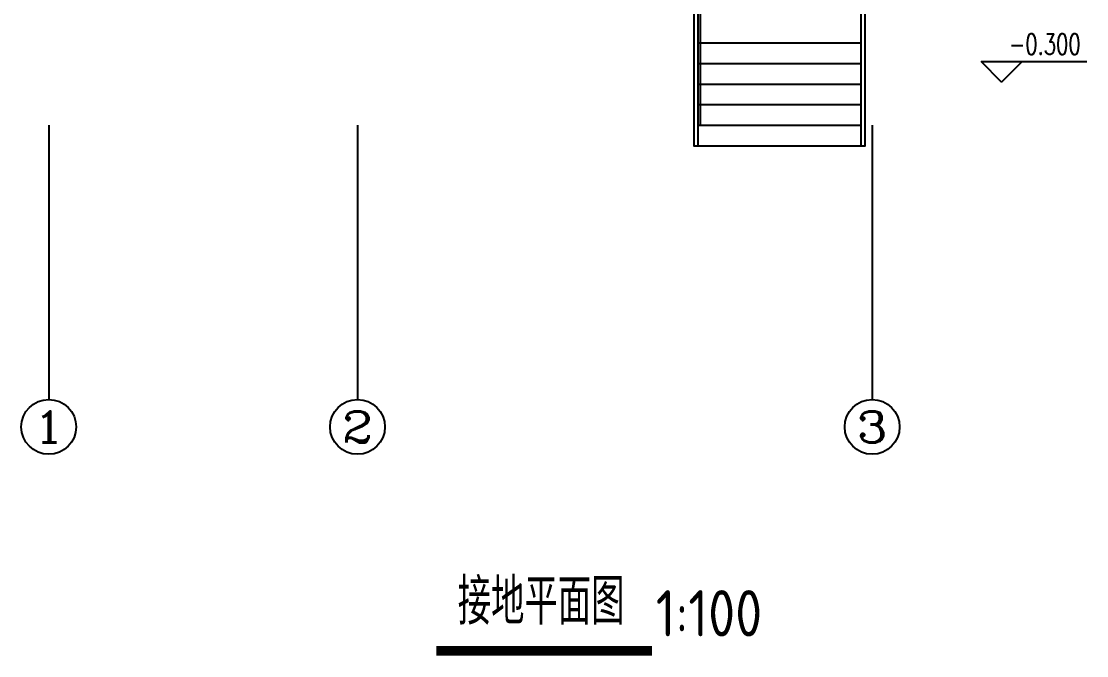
# Model space of a CAD drawing. Extents: x 5279878 to 5976284, y -275259 to -27697.
# Drawn here: x 5622913 to 5638439, y -227911 to -218658 of the extents above; entities that cross this region are included whole.
import ezdxf
from ezdxf.enums import TextEntityAlignment as Align

# ---------------------------------------------------------------- set-up
doc = ezdxf.new("R2010")
doc.units = 0
doc.header["$LTSCALE"] = 1000
doc.header["$MEASUREMENT"] = 0
doc.layers.get('0').update_dxf_attribs({"linetype": 'CONTINUOUS'})
for name, color, linetype in [('AXIS_TEXT', 7, 'CONTINUOUS'), ('DIM_SYMB', 3, 'CONTINUOUS'), ('PUB_TEXT', 7, 'CONTINUOUS'), ('建筑底图', 251, 'CONTINUOUS')]:
    doc.layers.add(name, color=color, linetype=linetype)
doc.styles.add('_TCH_AXIS', font='COMPLEX', dxfattribs={"bigfont": 'GBCBIG'})
doc.styles.add('_TCH_DIM', font='SIMPLEX', dxfattribs={"bigfont": 'GBCBIG'})
doc.styles.add('COMPLEX', font='COMPLEX')
doc.styles.get("Standard").update_dxf_attribs({"font": 'GBENOR', "bigfont": 'GBCBIG'})

# ---------------------------------------------------------------- blocks, each defined once
blk = doc.blocks.new('_AXISO')
blk.add_circle((0, 0), 0.5)
at = {"layer": 'AXIS_TEXT', "style": 'COMPLEX', "width": 1.041667}
blk.add_attdef('A', text='', height=0.56, dxfattribs=at).set_placement((-0.25, -0.28), (0.25, -0.28), align=Align.FIT)

msp = doc.modelspace()

# ---------------------------------------------------------------- linework, layer by layer
at = {"layer": 'DIM_SYMB', "const_width": 140}
msp.add_lwpolyline([(5628959.3, -227840.5), (5632103.1, -227840.5)], dxfattribs=at)
at = {"layer": '建筑底图'}
for p, q in [((5632813, -220173.1), (5632813, -214195.6)), ((5632812.7, -220173.1), (5632812.7, -214673.1)), ((5632773, -218973.1), (5635153, -218973.1)), ((5632773, -219273.1), (5635153, -219273.1)), ((5637199.3, -219544.8), (5636899.3, -219244.8)), ((5636899.3, -219244.8), (5638439.5, -219244.8)), ((5637199.3, -219544.8), (5637499.3, -219244.8)), ((5632773, -219573.1), (5635153, -219573.1)), ((5632773, -219873.1), (5635153, -219873.1)), ((5623312.7, -220173.1), (5623312.7, -224173.1)), ((5627812.7, -220173.1), (5627812.7, -224173.1)), ((5632773, -220173.1), (5635153, -220173.1)), ((5635312.7, -220173.1), (5635312.7, -224173.1))]:
    msp.add_line(p, q, dxfattribs=at)
for points in [[(5632713, -217473.1), (5632713, -220473.1), (5635213, -220473.1), (5635213, -217473.1)], [(5632773, -217473.1), (5632773, -220473.1)], [(5635153, -220473.1), (5635153, -217473.1)]]:
    msp.add_lwpolyline(points, dxfattribs=at)

# ---------------------------------------------------------------- block references
ref = msp.add_blockref('_AXISO', (5623312.7, -224573.1), dxfattribs=dict(at, xscale=800, yscale=800, zscale=800))
ref.add_attrib('A', '1', dxfattribs={"layer": 'AXIS_TEXT', "color": 0, "height": 452.5, "style": '_TCH_AXIS', "width": 2.333333}).set_placement((5623086.4, -224799.4), (5623539, -224799.4), align=Align.FIT)
ref = msp.add_blockref('_AXISO', (5627812.7, -224573.1), dxfattribs=dict(at, xscale=800, yscale=800, zscale=800))
ref.add_attrib('A', '2', dxfattribs={"layer": 'AXIS_TEXT', "color": 0, "height": 452.5, "style": '_TCH_AXIS', "width": 1.5}).set_placement((5627586.4, -224799.4), (5628039, -224799.4), align=Align.FIT)
ref = msp.add_blockref('_AXISO', (5635312.7, -224573.1), dxfattribs=dict(at, xscale=800, yscale=800, zscale=800))
ref.add_attrib('A', '3', dxfattribs={"layer": 'AXIS_TEXT', "color": 0, "height": 452.5, "style": '_TCH_AXIS', "width": 1.5}).set_placement((5635086.4, -224799.4), (5635539, -224799.4), align=Align.FIT)

# ---------------------------------------------------------------- texts
at = {"layer": 'PUB_TEXT'}
for s, p in [('接地平面图', (5629273.1, -227458)), ('1:100', (5632159.3, -227629.1))]:
    msp.add_text(s, height=675.18, dxfattribs=at).set_placement(p)
at = {"layer": '建筑底图', "style": '_TCH_DIM', "width": 0.705882}
msp.add_text('-0.300', height=297.5, dxfattribs=at).set_placement((5637309.5, -219139.8))

doc.saveas('drawing.dxf')
